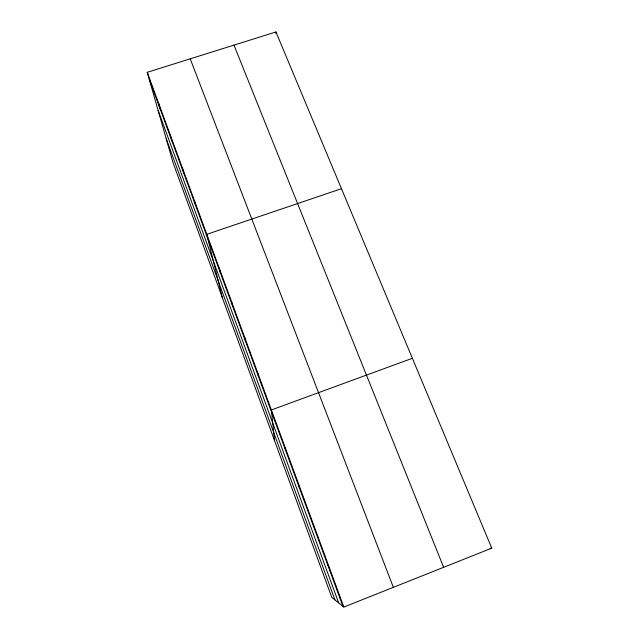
<?xml version="1.0" encoding="UTF-8"?>
<svg xmlns="http://www.w3.org/2000/svg" width="639" height="639" viewBox="0 0 639 639"><rect width="100%" height="100%" fill="white"/><g stroke="black" fill="none" stroke-linecap="round" stroke-linejoin="round"><path stroke-width="0.96" d="M299.14 487.19L299.34 485.999M313.39 525.961L313.821 525.386M343.846 607.05L491.758 548.15L275.936 31.95L147.242 72.319L173.145 162.977L331.761 597.329L343.846 607.05L147.242 72.319M412.371 358.279L271.375 409.95L274.538 440.622M341.474 188.697L206.804 234.321L222.34 297.686M490.113 548.254L491.758 548.15M327.975 565.651L328.646 565.723M233.978 45.113L443.634 567.312M190.222 58.836L393.352 587.337M149.183 79.1L342.911 606.299M158.129 110.427L338.662 602.881M166.22 138.719L334.916 599.869M158.64 103.326L160.437 109.74M170.293 135.013L171.939 141.043M182.195 167.386L183.697 173.025M194.36 200.486L195.702 205.702M219.153 267.901L220.151 272.238M231.773 302.231L232.596 306.097M244.673 337.328L245.312 340.715M257.876 373.224L258.316 376.099M275.936 31.95L275.976 33.755M285.194 447.532L285.226 449.313"/></g></svg>
